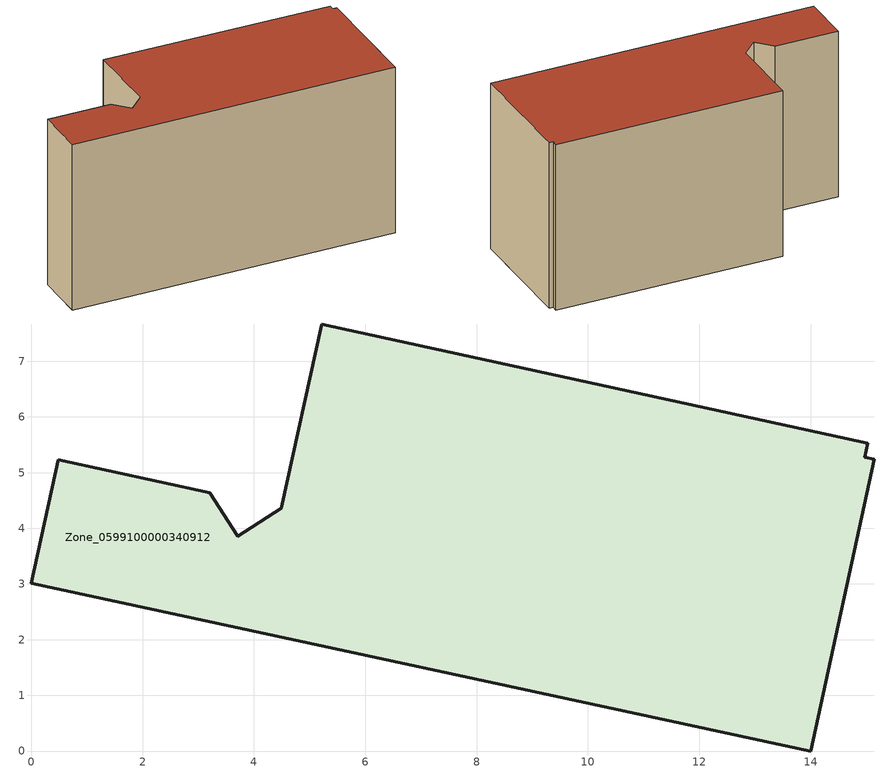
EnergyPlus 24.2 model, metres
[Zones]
Zone_0599100000340912
 floor ground (C_G): 15.14,5.24 14,0 0,3.02 0.49,5.23 3.21,4.64 3.71,3.86 4.49,4.36 5.22,7.67 15.03,5.53 14.97,5.28 z0
 wall outside (C_F): 15.03,5.53 5.22,7.67 4.49,4.36 3.71,3.86 3.21,4.64 0.49,5.23 0,3.02 14,0 15.14,5.24 14.97,5.28 15.03,5.53 z0:7.58
 roof outside (C_R): 14.97,5.28 15.03,5.53 5.22,7.67 4.49,4.36 3.71,3.86 3.21,4.64 0.49,5.23 0,3.02 14,0 15.14,5.24 z7.58
[BUILDING]
Pand.0599100000340912: North Axis=0; Terrain=City; Loads Convergence Tolerance Value=0.04; Temperature Convergence Tolerance Value=0.4; Solar Distribution=FullExterior; Maximum Number of Warmup Days=25; Minimum Number of Warmup Days=1
[Site:Location]
Rotterdam.The.Hague.AP_ZH_NLD Design_Conditions: Latitude=51.96; Longitude=4.45; Time Zone=1; Elevation=-4.5
[SITE:GROUNDTEMPERATURE:BUILDINGSURFACE]
18, 18, 18, 18, 18, 18, 18, 18, 18, 18, 18, 18
[MATERIAL] Thermal Absorptance=0.9; Solar Absorptance=0.7; Visible Absorptance=0.7
Name | Roughness | Thickness | Conductivity | Density | Specific Heat
G.TC.1992-2005 | MediumSmooth | 0.15 | 0.06 | 540 | 1210
F.TC.1992-2005 | Rough | 0.3 | 0.12 | 1920 | 840
R.TC.1992-2005 | MediumRough | 0.2 | 0.08 | 1500 | 1000
[CONSTRUCTION]
C_G: G.TC.1992-2005
C_F: F.TC.1992-2005
C_R: R.TC.1992-2005
[ZONE]
Zone_0599100000340912: Type=1; Multiplier=1; Ceiling Height=Autocalculate; Volume=Autocalculate; Floor Area=autocalculate; Part of Total Floor Area=Yes
[ZONEINFILTRATION:DESIGNFLOWRATE]
Infil_Zone_0599100000340912: Zone or ZoneList or Space or SpaceList=Zone_0599100000340912; Schedule=AlwaysOn; Design Flow Rate Calculation Method=Flow/Area; Flow Rate per Floor Area=0.0015; Constant Term Coefficient=1; Temperature Term Coefficient=0; Velocity Term Coefficient=0; Velocity Squared Term Coefficient=0
[HVACTEMPLATE:ZONE:IDEALLOADSAIRSYSTEM]
Zone_0599100000340912: Maximum Heating Supply Air Temperature=50; Minimum Cooling Supply Air Temperature=13; Maximum Heating Supply Air Humidity Ratio=0.0156; Minimum Cooling Supply Air Humidity Ratio=0.0077; Heating Limit=NoLimit; Cooling Limit=NoLimit; Dehumidification Control Type=ConstantSensibleHeatRatio; Cooling Sensible Heat Ratio=0.7; Dehumidification Setpoint=60; Humidification Control Type=None; Humidification Setpoint=30; Outdoor Air Method=None; Outdoor Air Flow Rate per Person=0.00944; Outdoor Air Flow Rate per Zone Floor Area=0; Outdoor Air Flow Rate per Zone=0; Demand Controlled Ventilation Type=None; Outdoor Air Economizer Type=NoEconomizer; Heat Recovery Type=None; Sensible Heat Recovery Effectiveness=0.7; Latent Heat Recovery Effectiveness=0.65
[ZONECONTROL:THERMOSTAT]
ThermostatControl_Zone_0599100000340912: Zone or ZoneList=Zone_0599100000340912; Control Type Schedule=DualSetpointControlType; Control 1=Thermostat_Zone_0599100000340912; Temperature Difference Between Cutout And Setpoint=0
[THERMOSTATSETPOINT:DUALSETPOINT]
Thermostat_Zone_0599100000340912: Heating Setpoint Temperature Schedule=HeatingSetpoint_Zone_0599100000340912; Cooling Setpoint Temperature Schedule=CoolingSetpoint_Zone_0599100000340912
[SCHEDULE:COMPACT]
HeatingSetpoint_Zone_0599100000340912: Through: 12/31, For: AllDays, Until: 24:00, 21
CoolingSetpoint_Zone_0599100000340912: Through: 12/31, For: AllDays, Until: 24:00, 24
DualSetpointControlType: Through: 12/31, For: AllDays, Until: 24:00, 4
AlwaysOn: Through: 12/31, For: AllDays, Until: 24:00, 1
